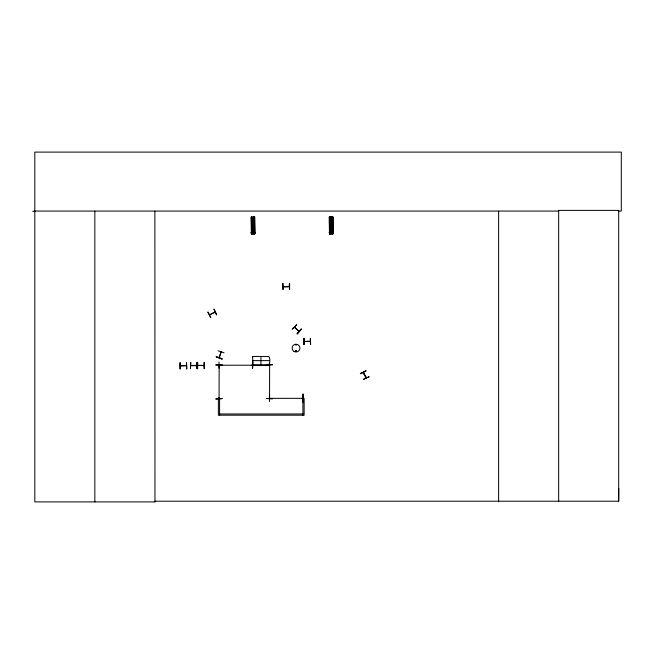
<?xml version="1.0" encoding="UTF-8"?>
<svg xmlns="http://www.w3.org/2000/svg" width="654" height="654" viewBox="0 0 654 654"><rect width="100%" height="100%" fill="white"/><g stroke="black" fill="none" stroke-linecap="round" stroke-linejoin="round"><path stroke-width="0.98" d="M618.243 211.07L621.3 211.07L621.3 152.104L34.809 152.104L34.809 501.896L154.965 501.896L154.884 501.209L618.692 501.209L618.782 488.563M294.521 327.262L299.197 331.259M209.427 314.599L210.057 314.304M219.065 357.591L220.987 351.778M221.216 351.991L219.254 357.812M219.115 365.815L219.082 365.145M218.861 398.605L218.861 397.91M269.636 365.521L269.35 364.957M295.682 344.862L296.36 344.952L295.731 344.781M295.42 351.026C297.21 349.056 296.025 353.307 295.543 350.748M295.6 351.026C296.867 349.882 296.009 352.138 295.706 351.214M219.67 365.251L218.861 365.145M219.106 365.749L218.861 365.21M269.317 365.087L269.325 365.57M269.587 365.561L269.562 364.957M215.182 312.146L209.664 314.795M253.351 233.65L252.877 233.674L253.302 233.012M222.025 359.054L216.188 356.79L222.033 359.021M224.06 352.776L218.134 350.806M302.966 398.572L302.271 398.572L302.966 398.351M180.275 365.7L186.504 365.668L180.357 365.938M283.043 286.354L283.673 286.575M304.11 341.339L310.356 341.339M190.78 365.455L196.944 365.39M197.721 365.414L203.974 365.373M203.893 365.611L197.786 365.406M219.033 365.243L252.485 365.21M270.11 398.327L269.35 398.425M302.884 398.597L304.143 398.523L304.143 415.184L218.371 415.184L218.371 398.523L219.589 398.523L219.589 415.184M289.231 286.575L283.108 286.575M296.614 324.76L292.158 329.158L296.679 324.825M297.047 333.72L301.281 329.117M215.092 311.95L214.7 312.448M360.37 373.581L366.019 370.892L360.354 373.557M360.501 373.826L365.978 370.81M363.387 372.952L363.461 372.42M363.501 379.369L369.158 376.696L363.493 379.361M216.458 314.885L213.899 309.178M215.011 311.966L209.591 314.836M210.792 317.525L207.841 312.007L210.719 317.566M288.733 286.321L289.297 286.354M331.48 233.633L331.096 232.988M332.886 216.924L329.273 216.981L329.477 233.903L333.074 233.854L332.87 216.924L332.992 233.854M251.406 218.698L254.529 218.657M329.534 218.698L332.657 218.657M251.422 219.842L254.545 219.809M329.551 219.842L332.673 219.809M251.438 221.559L254.561 221.526M329.567 221.559L332.69 221.526M251.447 223.088L254.578 223.055M329.583 223.088L332.706 223.055M251.471 224.804L254.594 224.772M329.6 224.804L332.723 224.772M251.553 232.17L254.676 232.137M251.038 232.677L255.207 232.628M251.038 232.799L255.207 232.759M329.681 232.17L332.804 232.137M329.166 232.677L333.336 232.628M329.166 232.799L333.336 232.759M331.006 232.947L331.431 233.012M251.332 233.903L254.937 233.854L254.758 216.924L251.144 216.981L251.34 233.903M218.992 361.973L218.992 368.227M252.804 365.545L252.501 368.227L252.812 361.973M190.755 362.439L190.453 368.692L190.715 362.439M204.301 362.349L204.31 368.603M215.845 364.818L222.098 364.801M272.579 364.589L266.333 364.957M215.845 365.071L222.098 365.038M251.847 364.989L252.477 364.989M268.115 364.875L272.579 364.85M197.067 365.7L190.845 365.725M197.745 368.643L197.05 368.652L197.05 362.398L197.704 362.398L197.655 368.643M269.481 395.335L269.505 401.589M303.031 395.335C303.252 416.238 302.573 381.519 303.317 398.907L303.268 395.335M218.828 398.482L219.074 397.91M266.333 398.482L272.587 398.744L266.333 398.441M270.127 398.572L269.497 398.572M269.628 365.087L269.562 398.351L302.884 398.335L302.336 398.36L302.9 398.572L302.925 415.184M32.7 211.316L34.809 211.307M34.809 211.07L558.663 211.07M289.64 283.337L289.616 289.591M289.215 286.329L283.092 286.705M283.027 286.64L289.313 286.705M284.555 286.73L287.596 286.73M252.607 360.616L269.268 360.616M179.924 362.684L179.956 368.93M219.589 413.974L302.925 413.974M219.074 397.975L219.082 398.539L219.147 365.267M310.274 341.314L304.167 341.552M363.395 372.379L366.363 377.791L366.126 377.293M216.18 356.806L222.115 358.76M269.325 398.335L269.342 397.796M218.845 398.523L218.861 397.975M294.406 327.221L299.058 331.464M363.166 372.404L366.305 377.693M363.101 372.437L366.093 377.971M214.111 309.089L216.752 314.746M332.641 216.932L332.829 233.854M332.469 216.932L332.534 222.908L332.396 216.932M332.281 216.932L332.33 222.908M332.289 224.902L332.436 232.865M331.864 216.94L331.856 222.916M331.889 224.902L332.036 232.865M331.742 233.87L330.785 233.879M330.368 217.962L330.36 222.94M330.458 224.935L330.466 232.898M330.156 216.973L330.311 233.895L330.098 216.973M329.894 216.973L330.025 222.949M330.049 224.935L330.074 232.906M329.763 216.973L329.935 233.903M329.69 216.973L329.869 233.903M329.551 216.973L329.698 233.903M329.354 216.981L329.534 233.903M254.537 216.932L254.692 233.854L254.48 216.932M254.341 216.932L254.455 233.862M254.153 216.932L254.316 233.862M254.071 216.932L254.259 233.862M253.899 216.932L254.054 233.862M253.736 216.94L253.801 222.908M253.826 224.902L253.907 232.865M253.67 216.94L253.719 222.916M253.744 224.902L253.85 232.873M253.613 233.87L252.657 233.879M252.256 217.962L252.297 222.94M252.403 232.898L252.33 224.935L252.338 232.898M252.174 217.962L252.231 222.94M251.994 216.973L252.207 233.895M252.011 233.903L251.569 217.97M252.55 361.973L252.591 368.218M204.04 362.357L204.081 368.603M197.394 368.643L197.353 362.398L197.369 368.643M197.091 362.398L197.132 368.652M618.692 501.209L618.692 210.392L558.663 210.392L558.663 501.209M498.626 211.07L498.626 501.896M310.675 344.568L310.356 338.322L310.446 344.568M304.02 338.322L304.02 344.568M289.387 283.337L289.387 289.591M282.961 283.337L283.035 289.591L282.724 283.337M269.113 364.245L269.113 365.455L252.444 365.455L252.444 364.245M260.938 356.446L260.938 364.777M186.84 368.93L186.521 362.684L186.611 368.93M180.185 362.684L180.185 368.93M154.875 211.07L154.965 501.896M94.846 211.07L94.846 501.896M252.346 223.758C253.229 226.398 254.39 221.861 252.346 223.758M330.483 223.758C331.357 226.398 332.518 221.861 330.483 223.758M252.624 356.896L252.91 364.695L268.663 364.777C270.249 364.27 270.249 356.953 268.663 356.446L253.212 356.446L252.624 356.896M301.249 329.085L297.243 333.892L301.249 329.085M222.098 398.588L215.853 398.973L222.098 398.588M304.11 338.322L303.791 344.568L304.11 338.322M332.657 233.854L332.559 224.894L332.584 233.862M332.248 233.862L332.028 216.932L332.183 233.862M251.602 233.903L251.389 216.973L251.545 233.903M294.079 351.484A3.899 3.899 0 0 0 299.924 348.108A3.899 3.899 0 0 0 294.079 344.732A3.899 3.899 0 0 0 294.079 351.484"/></g></svg>
